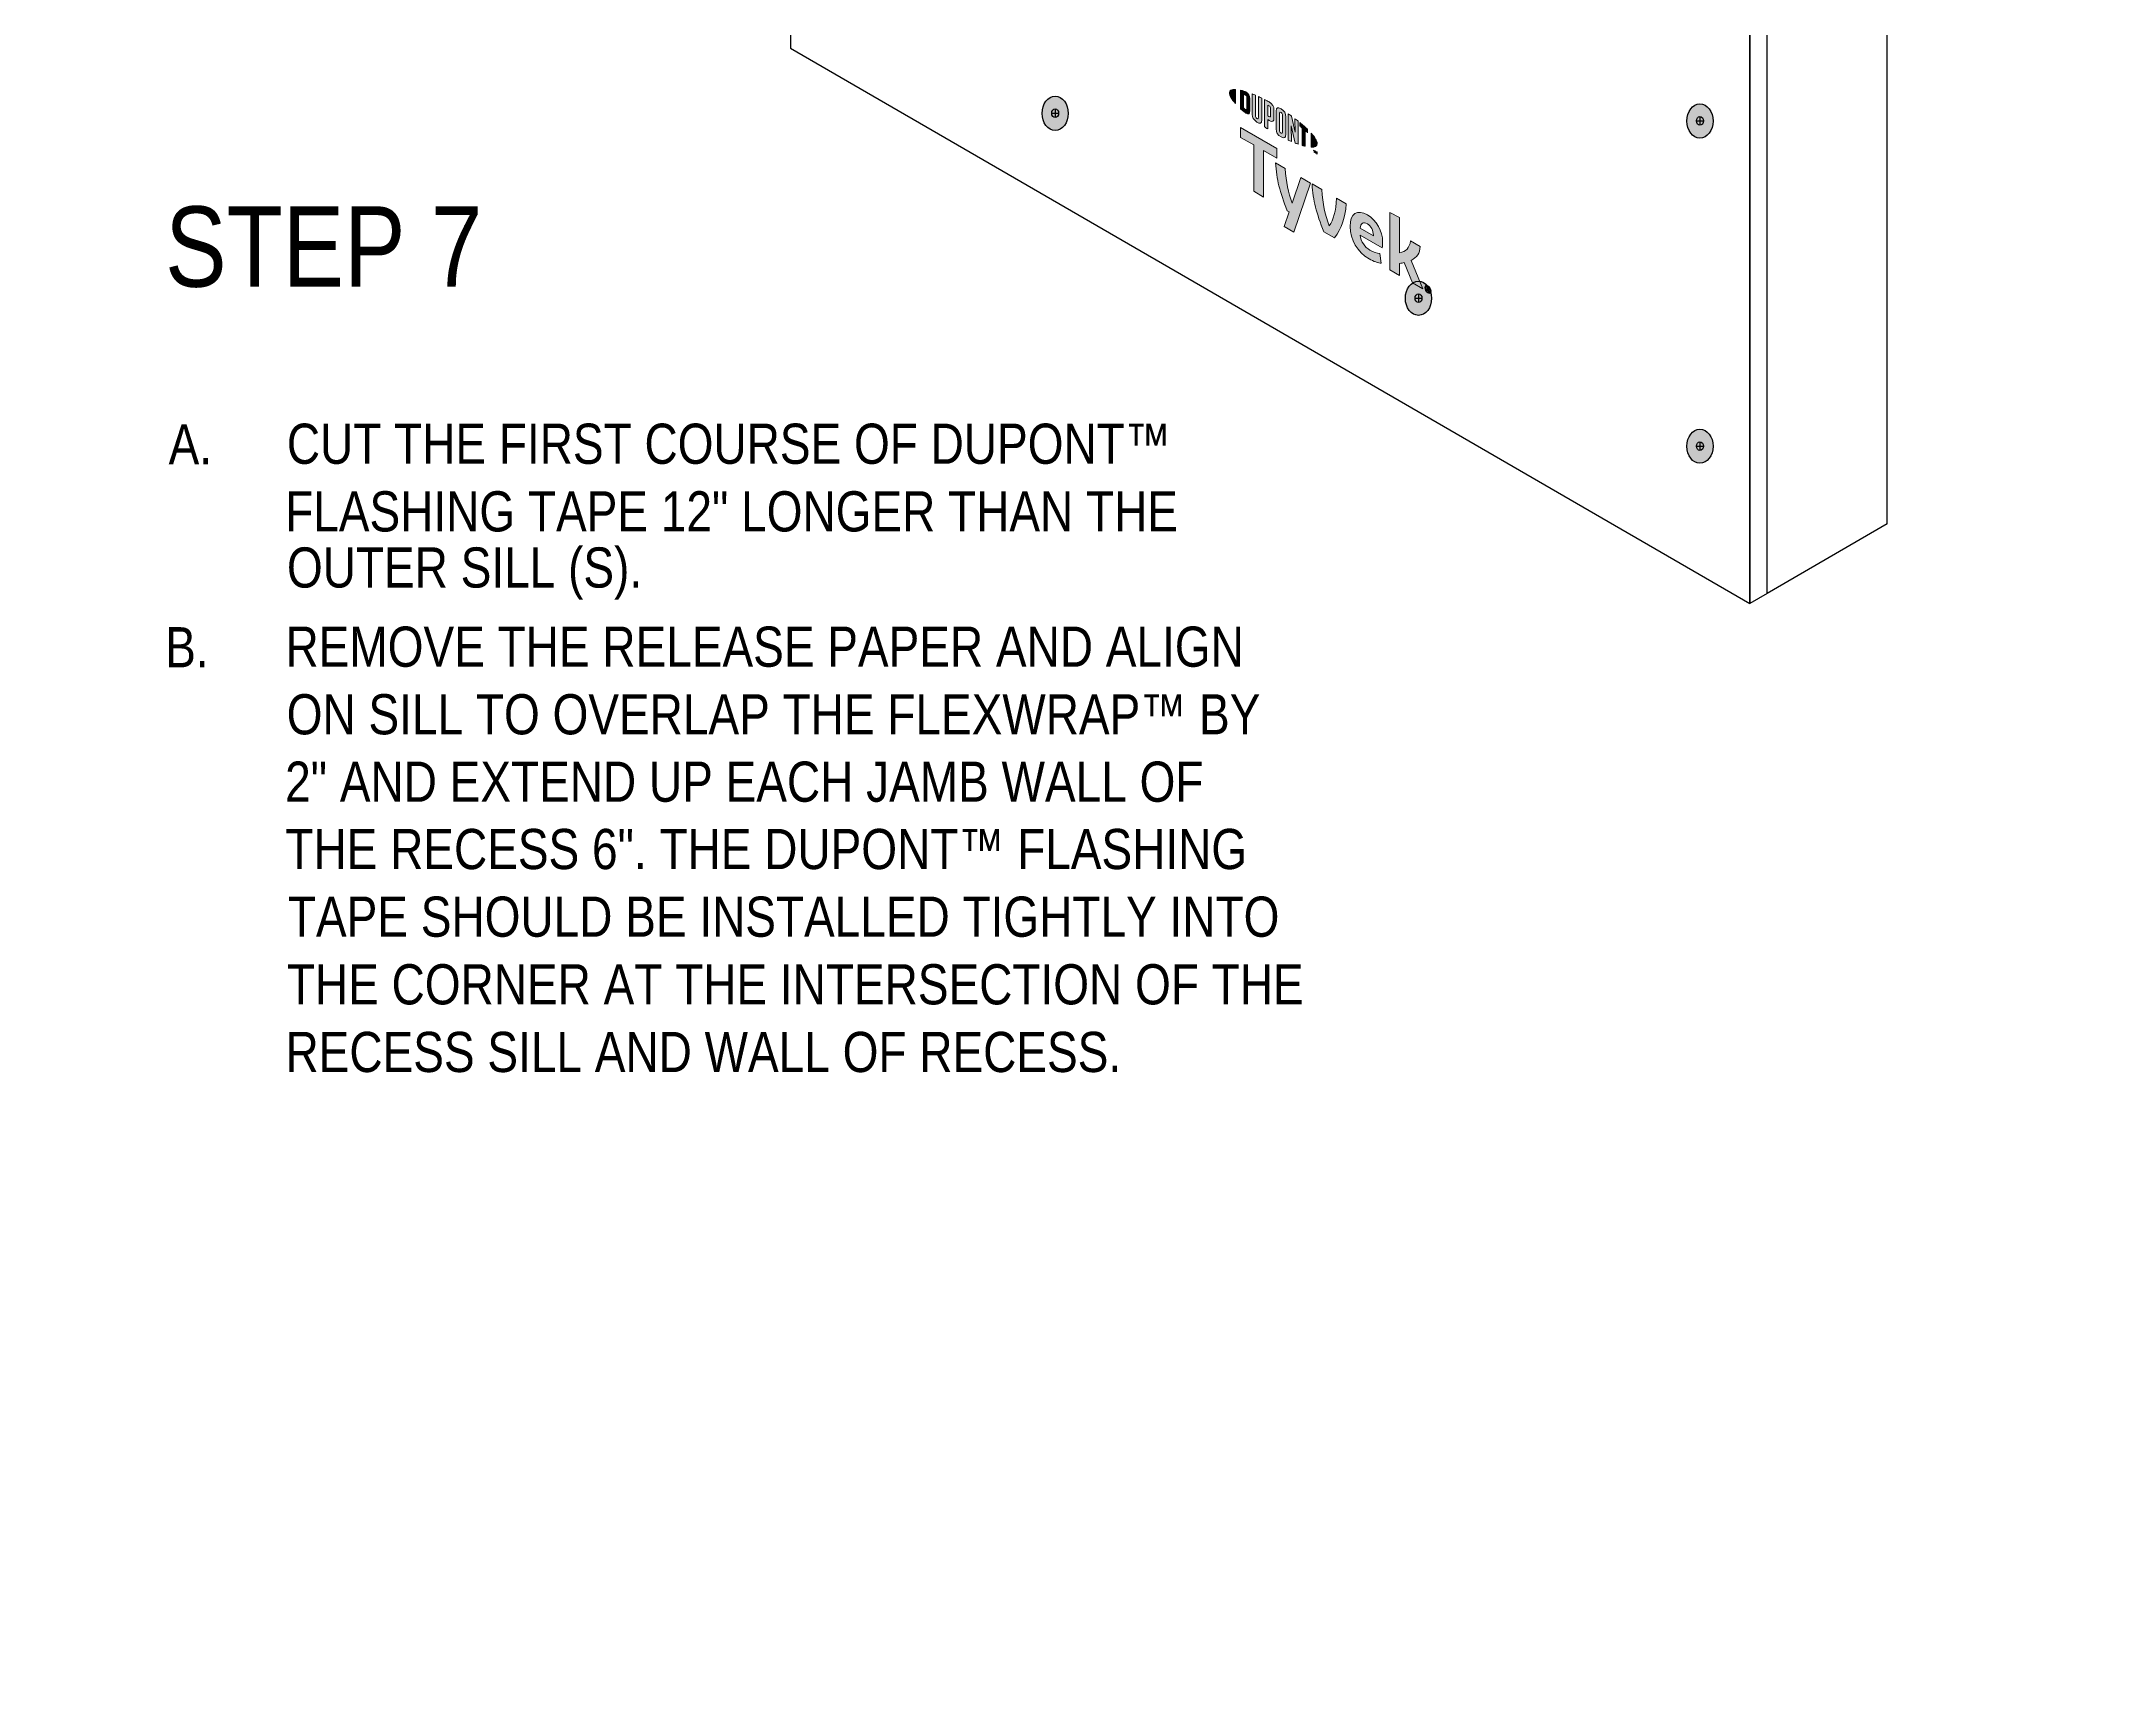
# Model space of a CAD drawing. Extents: x -1279 to 5791, y -3809 to 1769.
# Drawn here: x -196 to 378, y 609 to 1072 of the extents above; entities that cross this region are included whole.
import ezdxf

# ---------------------------------------------------------------- set-up
doc = ezdxf.new("R2010")
doc.units = 0
doc.header["$MEASUREMENT"] = 0
for name, color, linetype, lineweight in [('.ATI-TEXT', 7, 'Continuous', 0), ('G-ANNO-TTLB', 7, 'Continuous', 0), ('TYVEK', 7, 'Continuous', 0), ('X-REF - TRACED', 7, 'Continuous', 0)]:
    doc.layers.add(name, color=color, linetype=linetype, lineweight=lineweight)

# ---------------------------------------------------------------- blocks, each defined once
blk = doc.blocks.new('Block_30')
at = {"layer": '.ATI-TEXT', "char_height": 0.2, "attachment_point": 7}
for s, insert in [('\\C18;\\c0;\\FArial Narrow|b0|i0|c1;\\H11.249999;\\W1.000000;A.', (-160.73, 953.09)), ('\\C18;\\c0;\\FArial Narrow|b0|i0|c1;\\H11.249999;\\W1.000000;CUT THE FIRST COURSE OF DUPONT™', (-127.6, 953.09)), ('\\C18;\\c0;\\FArial Narrow|b0|i0|c1;\\H11.249999;\\W1.000000;FLASHING TAPE 12" LONGER THAN THE', (-128.07, 934.14)), ('\\C18;\\c0;\\FArial Narrow|b0|i0|c1;\\H11.249999;\\W1.000000;OUTER SILL (S).', (-127.57, 915.19)), ('\\C18;\\c0;\\FArial Narrow|b0|i0|c1;\\H11.249999;\\W1.000000;REMOVE THE RELEASE PAPER AND ALIGN', (-127.97, 896.24)), ('\\C18;\\c0;\\FArial Narrow|b0|i0|c1;\\H11.249999;\\W1.000000;B.', (-161.68, 896.24)), ('\\C18;\\c0;\\FArial Narrow|b0|i0|c1;\\H11.249999;\\W1.000000;ON SILL TO OVERLAP THE FLEXWRAP™ BY', (-127.64, 877.3)), ('\\C18;\\c0;\\FArial Narrow|b0|i0|c1;\\H11.249999;\\W1.000000;2" AND EXTEND UP EACH JAMB WALL OF', (-128.07, 858.42)), ('\\C18;\\c0;\\FArial Narrow|b0|i0|c1;\\H11.249999;\\W1.000000;THE RECESS 6". THE DUPONT™ FLASHING', (-128, 839.55)), ('\\C18;\\c0;\\FArial Narrow|b0|i0|c1;\\H11.249999;\\W1.000000;TAPE SHOULD BE INSTALLED TIGHTLY INTO', (-127.31, 820.6)), ('\\C18;\\c0;\\FArial Narrow|b0|i0|c1;\\H11.249999;\\W1.000000;THE CORNER AT THE INTERSECTION OF THE', (-127.6, 801.65)), ('\\C18;\\c0;\\FArial Narrow|b0|i0|c1;\\H11.249999;\\W1.000000;RECESS SILL AND WALL OF RECESS.', (-127.97, 782.7))]:
    blk.add_mtext(s, dxfattribs=dict(at, insert=insert))
blk = doc.blocks.new('Block_164')
at = {"layer": 'TYVEK', "true_color": 0x003b71, "transparency": 33554687}
h = blk.add_hatch(color=156, dxfattribs=at)
h.dxf.hatch_style = 2
edge = h.paths.add_edge_path()
edge.add_ellipse((21.97, 1449.54), major_axis=(0, 4.78), ratio=0.766948, start_angle=0, end_angle=360)
h = blk.add_hatch(color=156, dxfattribs=at)
h.dxf.hatch_style = 2
edge = h.paths.add_edge_path()
edge.add_ellipse((87.68, 1418.21), major_axis=(0, 4.78), ratio=0.766948, start_angle=0, end_angle=360)
h = blk.add_hatch(color=156, dxfattribs=at)
h.dxf.hatch_style = 2
edge = h.paths.add_edge_path()
edge.add_ellipse((189.48, 1363.79), major_axis=(0, 4.78), ratio=0.766948, start_angle=0, end_angle=360)
h = blk.add_hatch(color=156, dxfattribs=at)
h.dxf.hatch_style = 2
edge = h.paths.add_edge_path()
edge.add_ellipse((268.35, 1322.46), major_axis=(0, 4.78), ratio=0.766948, start_angle=0, end_angle=360)
h = blk.add_hatch(color=156, dxfattribs=at)
h.dxf.hatch_style = 2
edge = h.paths.add_edge_path()
edge.add_ellipse((21.97, 1176.36), major_axis=(0, 4.78), ratio=0.766948, start_angle=0, end_angle=360)
h = blk.add_hatch(color=156, dxfattribs=at)
h.dxf.hatch_style = 2
edge = h.paths.add_edge_path()
edge.add_ellipse((21.97, 1085.25), major_axis=(0, 4.78), ratio=0.766948, start_angle=0, end_angle=360)
h = blk.add_hatch(color=156, dxfattribs=at)
h.dxf.hatch_style = 2
edge = h.paths.add_edge_path()
edge.add_ellipse((87.68, 1051.43), major_axis=(0, 4.78), ratio=0.766948, start_angle=0, end_angle=360)
h = blk.add_hatch(color=156, dxfattribs=at)
h.dxf.hatch_style = 2
edge = h.paths.add_edge_path()
edge.add_ellipse((268.35, 1049.28), major_axis=(0, 4.78), ratio=0.766948, start_angle=0, end_angle=360)
h = blk.add_hatch(color=156, dxfattribs=at)
h.dxf.hatch_style = 2
edge = h.paths.add_edge_path()
edge.add_ellipse((189.48, 999.62), major_axis=(0, 4.78), ratio=0.766948, start_angle=0, end_angle=360)
h = blk.add_hatch(color=156, dxfattribs=at)
h.dxf.hatch_style = 2
edge = h.paths.add_edge_path()
edge.add_ellipse((268.35, 958.17), major_axis=(0, 4.78), ratio=0.766948, start_angle=0, end_angle=360)
at = {"layer": 'TYVEK', "color": 18, "lineweight": 25, "true_color": 0x080808}
for p, q in [((20.99, 1449.57), (22.94, 1449.57)), ((21.97, 1450.8), (21.97, 1448.33)), ((87.68, 1419.48), (87.68, 1417.01)), ((86.71, 1418.24), (88.66, 1418.24)), ((188.5, 1363.82), (190.45, 1363.82)), ((189.48, 1365.06), (189.48, 1362.59)), ((268.35, 1323.72), (268.35, 1321.26)), ((21.97, 1177.62), (21.97, 1175.16)), ((20.99, 1176.39), (22.94, 1176.39)), ((21.97, 1086.52), (21.97, 1084.05)), ((20.99, 1085.28), (22.94, 1085.28)), ((86.71, 1051.46), (88.66, 1051.46)), ((87.68, 1052.69), (87.68, 1050.23)), ((267.38, 1049.31), (269.32, 1049.31)), ((268.35, 1050.55), (268.35, 1048.08)), ((188.5, 999.65), (190.45, 999.65)), ((189.48, 1000.88), (189.48, 998.42)), ((268.35, 959.44), (268.35, 956.97)), ((267.38, 958.2), (269.32, 958.2))]:
    blk.add_line(p, q, dxfattribs=at)
at = {"layer": 'TYVEK', "color": 18, "lineweight": 25, "true_color": 0x000000}
blk.add_line((267.38, 1322.49), (269.32, 1322.49), dxfattribs=at)
at = {"layer": 'TYVEK', "color": 8, "lineweight": 25, "true_color": 0x808080}
for points in [[(267.84, 1326.83)], [(17.79, 1267.05)], [(17.79, 1176.03)], [(21.46, 1171.25)]]:
    blk.add_lwpolyline(points, dxfattribs=at)
at = {"layer": 'TYVEK', "color": 18, "lineweight": 25, "true_color": 0x000000}
for centre, major_axis, ratio in [((21.97, 1449.54), (0, 4.78), 0.766948), ((87.68, 1418.21), (0, 4.78), 0.766948), ((189.48, 1363.79), (0, 4.78), 0.766948), ((268.35, 1322.46), (0, 4.78), 0.766948), ((268.35, 1322.49), (0, 1.23), 0.788846), ((21.97, 1176.36), (0, 4.78), 0.766948), ((21.97, 1085.25), (0, 4.78), 0.766948), ((87.68, 1051.43), (0, 4.78), 0.766948), ((268.35, 1049.28), (0, 4.78), 0.766948), ((189.48, 999.62), (0, 4.78), 0.766948), ((268.35, 958.17), (0, 4.78), 0.766948)]:
    blk.add_ellipse(centre, major_axis=major_axis, ratio=ratio, dxfattribs=at)
at = {"layer": 'TYVEK', "color": 18, "lineweight": 25, "true_color": 0x080808}
for centre in [(21.97, 1449.57), (87.68, 1418.24), (189.48, 1363.82), (21.97, 1176.39), (21.97, 1085.28), (87.68, 1051.46), (268.35, 1049.31), (189.48, 999.65), (268.35, 958.2)]:
    blk.add_ellipse(centre, major_axis=(0, 1.23), ratio=0.788846, dxfattribs=at)
blk = doc.blocks.new('Block_401')
at = {"layer": 'X-REF - TRACED', "true_color": 0x848484, "transparency": 33554687}
h = blk.add_hatch(color=252, dxfattribs=at)
h.dxf.hatch_style = 2
edge = h.paths.add_edge_path()
edge.add_spline(control_points=[(136.49, 1057.15), (136.49, 1056.43), (137.11, 1055.4), (138.17, 1054.2), (138.17, 1054.2), (138.17, 1058.14), (138.17, 1058.14), (137.11, 1058.18), (136.49, 1057.87), (136.49, 1057.15)], knot_values=[0, 0, 0, 0, 1, 1, 1, 2, 2, 2, 3, 3, 3, 3], degree=3, periodic=0)
h = blk.add_hatch(color=252, dxfattribs=at)
h.dxf.hatch_style = 2
edge = h.paths.add_edge_path()
edge.add_spline(control_points=[(141.38, 1052.72), (141.38, 1052.42), (141.22, 1052.41), (141.03, 1052.52), (140.88, 1052.6), (140.65, 1052.8), (140.47, 1052.96), (140.47, 1052.96), (140.47, 1056.73), (140.47, 1056.73), (140.65, 1056.68), (140.88, 1056.61), (141.03, 1056.52), (141.22, 1056.41), (141.38, 1056.22), (141.38, 1055.92), (141.38, 1055.92), (141.38, 1052.72), (141.38, 1052.72)], knot_values=[0, 0, 0, 0, 1, 1, 1, 2, 2, 2, 3, 3, 3, 4, 4, 4, 5, 5, 5, 6, 6, 6, 6], degree=3, periodic=0)
edge = h.paths.add_edge_path()
edge.add_spline(control_points=[(141.15, 1057.44), (140.86, 1057.61), (140.43, 1057.76), (139.65, 1057.93), (139.65, 1057.93), (139.65, 1052.71), (139.65, 1052.71), (140.33, 1052.07), (140.86, 1051.63), (141.15, 1051.46), (141.84, 1051.06), (142.23, 1051.32), (142.23, 1052.09), (142.23, 1052.09), (142.23, 1055.56), (142.23, 1055.56), (142.23, 1056.34), (141.84, 1057.04), (141.15, 1057.44)], knot_values=[0, 0, 0, 0, 1, 1, 1, 2, 2, 2, 3, 3, 3, 4, 4, 4, 5, 5, 5, 6, 6, 6, 6], degree=3, periodic=0)
h = blk.add_hatch(color=252, dxfattribs=at)
h.dxf.hatch_style = 2
edge = h.paths.add_edge_path()
edge.add_spline(control_points=[(144.62, 1050.23), (144.62, 1049.93), (144.53, 1049.79), (144.2, 1050.03), (143.88, 1050.26), (143.79, 1050.47), (143.79, 1050.83), (143.79, 1050.83), (143.79, 1056.51), (143.79, 1056.51), (143.57, 1056.61), (143.1, 1056.81), (142.89, 1056.89), (142.89, 1056.89), (142.89, 1051.14), (142.89, 1051.14), (142.89, 1050.23), (143.28, 1049.64), (144.2, 1048.99), (145.04, 1048.39), (145.56, 1048.58), (145.56, 1049.6), (145.56, 1049.6), (145.56, 1055.68), (145.56, 1055.68), (145.38, 1055.77), (144.81, 1056.05), (144.62, 1056.13), (144.62, 1056.13), (144.62, 1050.23), (144.62, 1050.23)], knot_values=[0, 0, 0, 0, 1, 1, 1, 2, 2, 2, 3, 3, 3, 4, 4, 4, 5, 5, 5, 6, 6, 6, 7, 7, 7, 8, 8, 8, 9, 9, 9, 10, 10, 10, 10], degree=3, periodic=0)
h = blk.add_hatch(color=252, dxfattribs=at)
h.dxf.hatch_style = 2
edge = h.paths.add_edge_path()
edge.add_spline(control_points=[(148.04, 1050.76), (148.04, 1050.43), (147.94, 1050.32), (147.56, 1050.54), (147.56, 1050.54), (147.23, 1050.73), (147.23, 1050.73), (147.23, 1050.73), (147.23, 1053.75), (147.23, 1053.75), (147.37, 1053.67), (147.45, 1053.63), (147.54, 1053.58), (147.95, 1053.34), (148.04, 1053.11), (148.04, 1052.78), (148.04, 1052.78), (148.04, 1050.76), (148.04, 1050.76)], knot_values=[0, 0, 0, 0, 1, 1, 1, 2, 2, 2, 3, 3, 3, 4, 4, 4, 5, 5, 5, 6, 6, 6, 6], degree=3, periodic=0)
edge = h.paths.add_edge_path()
edge.add_spline(control_points=[(147.6, 1054.62), (147.43, 1054.71), (146.84, 1055.03), (146.29, 1055.31), (146.29, 1055.31), (146.29, 1047.66), (146.29, 1047.66), (146.48, 1047.54), (146.96, 1047.23), (147.23, 1047.07), (147.23, 1047.07), (147.23, 1049.66), (147.23, 1049.66), (147.23, 1049.66), (147.6, 1049.45), (147.6, 1049.45), (148.58, 1048.89), (148.99, 1049.16), (148.99, 1050.13), (148.99, 1050.13), (148.99, 1052.39), (148.99, 1052.39), (148.99, 1053.34), (148.53, 1054.08), (147.6, 1054.62)], knot_values=[0, 0, 0, 0, 1, 1, 1, 2, 2, 2, 3, 3, 3, 4, 4, 4, 5, 5, 5, 6, 6, 6, 7, 7, 7, 8, 8, 8, 8], degree=3, periodic=0)
h = blk.add_hatch(color=252, dxfattribs=at)
h.dxf.hatch_style = 2
edge = h.paths.add_edge_path()
edge.add_spline(control_points=[(151.39, 1046.15), (151.39, 1045.85), (151.3, 1045.74), (150.97, 1045.92), (150.63, 1046.11), (150.53, 1046.33), (150.53, 1046.65), (150.53, 1046.65), (150.53, 1051.42), (150.53, 1051.42), (150.53, 1051.73), (150.63, 1051.85), (150.97, 1051.64), (151.3, 1051.44), (151.39, 1051.23), (151.39, 1050.92), (151.39, 1050.92), (151.39, 1046.15), (151.39, 1046.15)], knot_values=[0, 0, 0, 0, 1, 1, 1, 2, 2, 2, 3, 3, 3, 4, 4, 4, 5, 5, 5, 6, 6, 6, 6], degree=3, periodic=0)
edge = h.paths.add_edge_path()
edge.add_spline(control_points=[(150.97, 1052.71), (150.1, 1053.26), (149.58, 1053.12), (149.58, 1052.11), (149.58, 1052.11), (149.58, 1047.11), (149.58, 1047.11), (149.58, 1046.04), (150.05, 1045.33), (150.97, 1044.85), (151.87, 1044.37), (152.34, 1044.5), (152.34, 1045.63), (152.34, 1045.63), (152.34, 1050.41), (152.34, 1050.41), (152.34, 1051.48), (151.91, 1052.11), (150.97, 1052.71)], knot_values=[0, 0, 0, 0, 1, 1, 1, 2, 2, 2, 3, 3, 3, 4, 4, 4, 5, 5, 5, 6, 6, 6, 6], degree=3, periodic=0)
h = blk.add_hatch(color=252, dxfattribs=at)
h.dxf.hatch_style = 2
edge = h.paths.add_edge_path()
edge.add_spline(control_points=[(154.94, 1046.16), (154.94, 1046.16), (153.9, 1050.65), (153.9, 1050.65), (153.62, 1050.85), (153.27, 1051.09), (153.01, 1051.27), (153.01, 1051.27), (153.01, 1043.93), (153.01, 1043.93), (153.2, 1043.84), (153.67, 1043.63), (153.91, 1043.53), (153.91, 1043.53), (153.84, 1047.9), (153.84, 1047.9), (153.84, 1047.9), (154.94, 1043.1), (154.94, 1043.1), (155.17, 1043.01), (155.52, 1042.88), (155.74, 1042.8), (155.74, 1042.8), (155.74, 1049.25), (155.74, 1049.25), (155.51, 1049.44), (155.08, 1049.77), (154.88, 1049.92), (154.88, 1049.92), (154.94, 1046.16), (154.94, 1046.16)], knot_values=[0, 0, 0, 0, 1, 1, 1, 2, 2, 2, 3, 3, 3, 4, 4, 4, 5, 5, 5, 6, 6, 6, 7, 7, 7, 8, 8, 8, 9, 9, 9, 10, 10, 10, 10], degree=3, periodic=0)
h = blk.add_hatch(color=252, dxfattribs=at)
h.dxf.hatch_style = 2
edge = h.paths.add_edge_path()
edge.add_spline(control_points=[(156.21, 1047.86), (156.44, 1047.68), (156.67, 1047.49), (156.89, 1047.31), (156.89, 1047.31), (156.89, 1042.42), (156.89, 1042.42), (157.09, 1042.36), (157.48, 1042.25), (157.73, 1042.19), (157.73, 1042.19), (157.73, 1046.59), (157.73, 1046.59), (157.97, 1046.38), (158.2, 1046.17), (158.41, 1045.98), (158.41, 1045.98), (158.41, 1046.92), (158.41, 1046.92), (157.75, 1047.57), (157.04, 1048.2), (156.21, 1048.88), (156.21, 1048.88), (156.21, 1047.86), (156.21, 1047.86)], knot_values=[0, 0, 0, 0, 1, 1, 1, 2, 2, 2, 3, 3, 3, 4, 4, 4, 5, 5, 5, 6, 6, 6, 7, 7, 7, 8, 8, 8, 8], degree=3, periodic=0)
h = blk.add_hatch(color=252, dxfattribs=at)
h.dxf.hatch_style = 2
edge = h.paths.add_edge_path()
edge.add_spline(control_points=[(161.1, 1042.94), (161.1, 1042.22), (160.49, 1041.9), (159.42, 1041.93), (159.42, 1041.93), (159.42, 1045.88), (159.42, 1045.88), (160.49, 1044.68), (161.1, 1043.66), (161.1, 1042.94)], knot_values=[0, 0, 0, 0, 1, 1, 1, 2, 2, 2, 3, 3, 3, 3], degree=3, periodic=0)
h = blk.add_hatch(color=252, dxfattribs=at)
h.dxf.hatch_style = 2
edge = h.paths.add_edge_path()
edge.add_spline(control_points=[(160.6, 1040.86), (160.6, 1040.86), (160.7, 1040.8), (160.7, 1040.8), (160.7, 1040.8), (160.85, 1040.44), (160.85, 1040.44), (160.85, 1040.44), (161, 1040.63), (161, 1040.63), (161, 1040.63), (161.1, 1040.57), (161.1, 1040.57), (161.1, 1040.57), (161.1, 1040), (161.1, 1040), (161.1, 1040), (161.01, 1040.06), (161.01, 1040.06), (161.01, 1040.06), (161.01, 1040.46), (161.01, 1040.46), (161.01, 1040.46), (160.86, 1040.28), (160.86, 1040.28), (160.86, 1040.28), (160.85, 1040.28), (160.85, 1040.28), (160.85, 1040.28), (160.69, 1040.64), (160.69, 1040.64), (160.69, 1040.64), (160.69, 1040.24), (160.69, 1040.24), (160.69, 1040.24), (160.6, 1040.29), (160.6, 1040.29), (160.6, 1040.29), (160.6, 1040.86), (160.6, 1040.86)], knot_values=[0, 0, 0, 0, 1, 1, 1, 2, 2, 2, 3, 3, 3, 4, 4, 4, 5, 5, 5, 6, 6, 6, 7, 7, 7, 8, 8, 8, 9, 9, 9, 10, 10, 10, 11, 11, 11, 12, 12, 12, 13, 13, 13, 13], degree=3, periodic=0)
edge = h.paths.add_edge_path()
edge.add_spline(control_points=[(160.25, 1040.96), (160.25, 1040.96), (160.09, 1041.05), (160.09, 1041.05), (160.09, 1041.05), (160.09, 1041.15), (160.09, 1041.15), (160.09, 1041.15), (160.5, 1040.92), (160.5, 1040.92), (160.5, 1040.92), (160.5, 1040.82), (160.5, 1040.82), (160.5, 1040.82), (160.34, 1040.91), (160.34, 1040.91), (160.34, 1040.91), (160.34, 1040.44), (160.34, 1040.44), (160.34, 1040.44), (160.25, 1040.49), (160.25, 1040.49), (160.25, 1040.49), (160.25, 1040.96), (160.25, 1040.96)], knot_values=[0, 0, 0, 0, 1, 1, 1, 2, 2, 2, 3, 3, 3, 4, 4, 4, 5, 5, 5, 6, 6, 6, 7, 7, 7, 8, 8, 8, 8], degree=3, periodic=0)
at = {"layer": 'X-REF - TRACED'}
for points, knots in [([(136.49, 1057.15), (136.49, 1056.43), (137.11, 1055.4), (138.17, 1054.2), (138.17, 1054.2), (138.17, 1058.14), (138.17, 1058.14), (137.11, 1058.18), (136.49, 1057.87), (136.49, 1057.15)], [0, 0, 0, 0, 1, 1, 1, 2, 2, 2, 3, 3, 3, 3]), ([(141.15, 1057.44), (140.86, 1057.61), (140.43, 1057.76), (139.65, 1057.93), (139.65, 1057.93), (139.65, 1052.71), (139.65, 1052.71), (140.33, 1052.07), (140.86, 1051.63), (141.15, 1051.46), (141.84, 1051.06), (142.23, 1051.32), (142.23, 1052.09), (142.23, 1052.09), (142.23, 1055.56), (142.23, 1055.56), (142.23, 1056.34), (141.84, 1057.04), (141.15, 1057.44)], [0, 0, 0, 0, 1, 1, 1, 2, 2, 2, 3, 3, 3, 4, 4, 4, 5, 5, 5, 6, 6, 6, 6]), ([(144.62, 1050.23), (144.62, 1049.93), (144.53, 1049.79), (144.2, 1050.03), (143.88, 1050.26), (143.79, 1050.47), (143.79, 1050.83), (143.79, 1050.83), (143.79, 1056.51), (143.79, 1056.51), (143.57, 1056.61), (143.1, 1056.81), (142.89, 1056.89), (142.89, 1056.89), (142.89, 1051.14), (142.89, 1051.14), (142.89, 1050.23), (143.28, 1049.64), (144.2, 1048.99), (145.04, 1048.39), (145.56, 1048.58), (145.56, 1049.6), (145.56, 1049.6), (145.56, 1055.68), (145.56, 1055.68), (145.38, 1055.77), (144.81, 1056.05), (144.62, 1056.13), (144.62, 1056.13), (144.62, 1050.23), (144.62, 1050.23)], [0, 0, 0, 0, 1, 1, 1, 2, 2, 2, 3, 3, 3, 4, 4, 4, 5, 5, 5, 6, 6, 6, 7, 7, 7, 8, 8, 8, 9, 9, 9, 10, 10, 10, 10]), ([(141.38, 1052.72), (141.38, 1052.42), (141.22, 1052.41), (141.03, 1052.52), (140.88, 1052.6), (140.65, 1052.8), (140.47, 1052.96), (140.47, 1052.96), (140.47, 1056.73), (140.47, 1056.73), (140.65, 1056.68), (140.88, 1056.61), (141.03, 1056.52), (141.22, 1056.41), (141.38, 1056.22), (141.38, 1055.92), (141.38, 1055.92), (141.38, 1052.72), (141.38, 1052.72)], [0, 0, 0, 0, 1, 1, 1, 2, 2, 2, 3, 3, 3, 4, 4, 4, 5, 5, 5, 6, 6, 6, 6]), ([(147.6, 1054.62), (147.43, 1054.71), (146.84, 1055.03), (146.29, 1055.31), (146.29, 1055.31), (146.29, 1047.66), (146.29, 1047.66), (146.48, 1047.54), (146.96, 1047.23), (147.23, 1047.07), (147.23, 1047.07), (147.23, 1049.66), (147.23, 1049.66), (147.23, 1049.66), (147.6, 1049.45), (147.6, 1049.45), (148.58, 1048.89), (148.99, 1049.16), (148.99, 1050.13), (148.99, 1050.13), (148.99, 1052.39), (148.99, 1052.39), (148.99, 1053.34), (148.53, 1054.08), (147.6, 1054.62)], [0, 0, 0, 0, 1, 1, 1, 2, 2, 2, 3, 3, 3, 4, 4, 4, 5, 5, 5, 6, 6, 6, 7, 7, 7, 8, 8, 8, 8]), ([(148.04, 1050.76), (148.04, 1050.43), (147.94, 1050.32), (147.56, 1050.54), (147.56, 1050.54), (147.23, 1050.73), (147.23, 1050.73), (147.23, 1050.73), (147.23, 1053.75), (147.23, 1053.75), (147.37, 1053.67), (147.45, 1053.63), (147.54, 1053.58), (147.95, 1053.34), (148.04, 1053.11), (148.04, 1052.78), (148.04, 1052.78), (148.04, 1050.76), (148.04, 1050.76)], [0, 0, 0, 0, 1, 1, 1, 2, 2, 2, 3, 3, 3, 4, 4, 4, 5, 5, 5, 6, 6, 6, 6]), ([(150.97, 1052.71), (150.1, 1053.26), (149.58, 1053.12), (149.58, 1052.11), (149.58, 1052.11), (149.58, 1047.11), (149.58, 1047.11), (149.58, 1046.04), (150.05, 1045.33), (150.97, 1044.85), (151.87, 1044.37), (152.34, 1044.5), (152.34, 1045.63), (152.34, 1045.63), (152.34, 1050.41), (152.34, 1050.41), (152.34, 1051.48), (151.91, 1052.11), (150.97, 1052.71)], [0, 0, 0, 0, 1, 1, 1, 2, 2, 2, 3, 3, 3, 4, 4, 4, 5, 5, 5, 6, 6, 6, 6]), ([(151.39, 1046.15), (151.39, 1045.85), (151.3, 1045.74), (150.97, 1045.92), (150.63, 1046.11), (150.53, 1046.33), (150.53, 1046.65), (150.53, 1046.65), (150.53, 1051.42), (150.53, 1051.42), (150.53, 1051.73), (150.63, 1051.85), (150.97, 1051.64), (151.3, 1051.44), (151.39, 1051.23), (151.39, 1050.92), (151.39, 1050.92), (151.39, 1046.15), (151.39, 1046.15)], [0, 0, 0, 0, 1, 1, 1, 2, 2, 2, 3, 3, 3, 4, 4, 4, 5, 5, 5, 6, 6, 6, 6]), ([(154.94, 1046.16), (154.94, 1046.16), (153.9, 1050.65), (153.9, 1050.65), (153.62, 1050.85), (153.27, 1051.09), (153.01, 1051.27), (153.01, 1051.27), (153.01, 1043.93), (153.01, 1043.93), (153.2, 1043.84), (153.67, 1043.63), (153.91, 1043.53), (153.91, 1043.53), (153.84, 1047.9), (153.84, 1047.9), (153.84, 1047.9), (154.94, 1043.1), (154.94, 1043.1), (155.17, 1043.01), (155.52, 1042.88), (155.74, 1042.8), (155.74, 1042.8), (155.74, 1049.25), (155.74, 1049.25), (155.51, 1049.44), (155.08, 1049.77), (154.88, 1049.92), (154.88, 1049.92), (154.94, 1046.16), (154.94, 1046.16)], [0, 0, 0, 0, 1, 1, 1, 2, 2, 2, 3, 3, 3, 4, 4, 4, 5, 5, 5, 6, 6, 6, 7, 7, 7, 8, 8, 8, 9, 9, 9, 10, 10, 10, 10]), ([(156.21, 1047.86), (156.44, 1047.68), (156.67, 1047.49), (156.89, 1047.31), (156.89, 1047.31), (156.89, 1042.42), (156.89, 1042.42), (157.09, 1042.36), (157.48, 1042.25), (157.73, 1042.19), (157.73, 1042.19), (157.73, 1046.59), (157.73, 1046.59), (157.97, 1046.38), (158.2, 1046.17), (158.41, 1045.98), (158.41, 1045.98), (158.41, 1046.92), (158.41, 1046.92), (157.75, 1047.57), (157.04, 1048.2), (156.21, 1048.88), (156.21, 1048.88), (156.21, 1047.86), (156.21, 1047.86)], [0, 0, 0, 0, 1, 1, 1, 2, 2, 2, 3, 3, 3, 4, 4, 4, 5, 5, 5, 6, 6, 6, 7, 7, 7, 8, 8, 8, 8]), ([(161.1, 1042.94), (161.1, 1042.22), (160.49, 1041.9), (159.42, 1041.93), (159.42, 1041.93), (159.42, 1045.88), (159.42, 1045.88), (160.49, 1044.68), (161.1, 1043.66), (161.1, 1042.94)], [0, 0, 0, 0, 1, 1, 1, 2, 2, 2, 3, 3, 3, 3]), ([(160.25, 1040.96), (160.25, 1040.96), (160.09, 1041.05), (160.09, 1041.05), (160.09, 1041.05), (160.09, 1041.15), (160.09, 1041.15), (160.09, 1041.15), (160.5, 1040.92), (160.5, 1040.92), (160.5, 1040.92), (160.5, 1040.82), (160.5, 1040.82), (160.5, 1040.82), (160.34, 1040.91), (160.34, 1040.91), (160.34, 1040.91), (160.34, 1040.44), (160.34, 1040.44), (160.34, 1040.44), (160.25, 1040.49), (160.25, 1040.49), (160.25, 1040.49), (160.25, 1040.96), (160.25, 1040.96)], [0, 0, 0, 0, 1, 1, 1, 2, 2, 2, 3, 3, 3, 4, 4, 4, 5, 5, 5, 6, 6, 6, 7, 7, 7, 8, 8, 8, 8]), ([(160.6, 1040.86), (160.6, 1040.86), (160.7, 1040.8), (160.7, 1040.8), (160.7, 1040.8), (160.85, 1040.44), (160.85, 1040.44), (160.85, 1040.44), (161, 1040.63), (161, 1040.63), (161, 1040.63), (161.1, 1040.57), (161.1, 1040.57), (161.1, 1040.57), (161.1, 1040), (161.1, 1040), (161.1, 1040), (161.01, 1040.06), (161.01, 1040.06), (161.01, 1040.06), (161.01, 1040.46), (161.01, 1040.46), (161.01, 1040.46), (160.86, 1040.28), (160.86, 1040.28), (160.86, 1040.28), (160.85, 1040.28), (160.85, 1040.28), (160.85, 1040.28), (160.69, 1040.64), (160.69, 1040.64), (160.69, 1040.64), (160.69, 1040.24), (160.69, 1040.24), (160.69, 1040.24), (160.6, 1040.29), (160.6, 1040.29), (160.6, 1040.29), (160.6, 1040.86), (160.6, 1040.86)], [0, 0, 0, 0, 1, 1, 1, 2, 2, 2, 3, 3, 3, 4, 4, 4, 5, 5, 5, 6, 6, 6, 7, 7, 7, 8, 8, 8, 9, 9, 9, 10, 10, 10, 11, 11, 11, 12, 12, 12, 13, 13, 13, 13])]:
    blk.add_open_spline(points, degree=3, knots=knots, dxfattribs=at)
blk = doc.blocks.new('Block_405')
at = {"layer": 'X-REF - TRACED', "true_color": 0x848484, "transparency": 33554687}
h = blk.add_hatch(color=252, dxfattribs=at)
h.dxf.hatch_style = 2
h.paths.add_polyline_path([(149.75, 1041.62), (139.65, 1047.45), (139.65, 1044.7), (143.3, 1042.6), (143.3, 1029.6), (146.1, 1027.98), (146.1, 1040.98), (149.75, 1038.87)])
h = blk.add_hatch(color=252, dxfattribs=at)
h.dxf.hatch_style = 2
edge = h.paths.add_edge_path()
edge.add_spline(control_points=[(166.54, 1027.67), (166.36, 1023.93), (165.62, 1021.75), (164.46, 1019.88), (163.34, 1023.06), (162.62, 1026.09), (162.4, 1030.06), (162.4, 1030.06), (159.67, 1031.64), (159.67, 1031.64), (159.97, 1026.95), (160.85, 1023.54), (162.97, 1018.24), (162.97, 1018.24), (165.97, 1016.51), (165.97, 1016.51), (168.01, 1019.4), (168.85, 1021.82), (169.25, 1026.11), (169.25, 1026.11), (166.54, 1027.67), (166.54, 1027.67)], knot_values=[0, 0, 0, 0, 1, 1, 1, 2, 2, 2, 3, 3, 3, 4, 4, 4, 5, 5, 5, 6, 6, 6, 7, 7, 7, 7], degree=3, periodic=0)
h = blk.add_hatch(color=252, dxfattribs=at)
h.dxf.hatch_style = 2
edge = h.paths.add_edge_path()
edge.add_spline(control_points=[(173.11, 1019.22), (173.11, 1019.22), (176.84, 1017.07), (176.84, 1017.07), (176.84, 1017.07), (176.84, 1017.34), (176.84, 1017.34), (176.84, 1018.6), (176.25, 1019.86), (175.17, 1020.49), (174.03, 1021.14), (173.29, 1020.65), (173.11, 1019.22)], knot_values=[0, 0, 0, 0, 1, 1, 1, 2, 2, 2, 3, 3, 3, 4, 4, 4, 4], degree=3, periodic=0)
edge = h.paths.add_edge_path()
edge.add_spline(control_points=[(179.05, 1009.45), (178.19, 1009.5), (176.91, 1009.92), (175.62, 1010.67), (172.46, 1012.49), (170.3, 1016.03), (170.3, 1019.76), (170.3, 1023.34), (172.29, 1024.62), (175.17, 1022.96), (177.74, 1021.48), (179.43, 1018.41), (179.43, 1015.4), (179.43, 1014.72), (179.39, 1014.16), (179.35, 1013.74), (179.35, 1013.74), (173.15, 1017.31), (173.15, 1017.31), (173.4, 1015.37), (174.33, 1014.03), (175.89, 1013.12), (176.86, 1012.57), (177.78, 1012.28), (178.62, 1012.2), (178.62, 1012.2), (179.05, 1009.45), (179.05, 1009.45)], knot_values=[0, 0, 0, 0, 1, 1, 1, 2, 2, 2, 3, 3, 3, 4, 4, 4, 5, 5, 5, 6, 6, 6, 7, 7, 7, 8, 8, 8, 9, 9, 9, 9], degree=3, periodic=0)
h = blk.add_hatch(color=252, dxfattribs=at)
h.dxf.hatch_style = 2
edge = h.paths.add_edge_path()
edge.add_spline(control_points=[(187.45, 1010.25), (187.45, 1010.25), (190.7, 1002.23), (190.7, 1002.23), (190.7, 1002.23), (187.76, 1003.93), (187.76, 1003.93), (187.76, 1003.93), (185.51, 1009.62), (185.51, 1009.62), (185.09, 1009.52), (184.66, 1009.43), (184.19, 1009.36), (184.19, 1009.36), (184.19, 1005.99), (184.19, 1005.99), (184.19, 1005.99), (181.48, 1007.55), (181.48, 1007.55), (181.48, 1007.55), (181.48, 1023.68), (181.48, 1023.68), (181.48, 1023.68), (184.19, 1022.27), (184.19, 1022.27), (184.19, 1022.27), (184.19, 1012.35), (184.19, 1012.35), (186.03, 1012.66), (186.94, 1013.71), (187.25, 1015.71), (187.25, 1015.71), (189.94, 1014.16), (189.94, 1014.16), (189.88, 1012.26), (189.02, 1011.03), (187.45, 1010.25)], knot_values=[0, 0, 0, 0, 1, 1, 1, 2, 2, 2, 3, 3, 3, 4, 4, 4, 5, 5, 5, 6, 6, 6, 7, 7, 7, 8, 8, 8, 9, 9, 9, 10, 10, 10, 11, 11, 11, 12, 12, 12, 12], degree=3, periodic=0)
at = {"layer": 'X-REF - TRACED'}
blk.add_lwpolyline([(149.75, 1041.62), (139.65, 1047.45), (139.65, 1044.7), (143.3, 1042.6), (143.3, 1029.6), (146.1, 1027.98), (146.1, 1040.98), (149.75, 1038.87)], close=True, dxfattribs=at)
for points, knots in [([(166.54, 1027.67), (166.36, 1023.93), (165.62, 1021.75), (164.46, 1019.88), (163.34, 1023.06), (162.62, 1026.09), (162.4, 1030.06), (162.4, 1030.06), (159.67, 1031.64), (159.67, 1031.64), (159.97, 1026.95), (160.85, 1023.54), (162.97, 1018.24), (162.97, 1018.24), (165.97, 1016.51), (165.97, 1016.51), (168.01, 1019.4), (168.85, 1021.82), (169.25, 1026.11), (169.25, 1026.11), (166.54, 1027.67), (166.54, 1027.67)], [0, 0, 0, 0, 1, 1, 1, 2, 2, 2, 3, 3, 3, 4, 4, 4, 5, 5, 5, 6, 6, 6, 7, 7, 7, 7]), ([(179.05, 1009.45), (178.19, 1009.5), (176.91, 1009.92), (175.62, 1010.67), (172.46, 1012.49), (170.3, 1016.03), (170.3, 1019.76), (170.3, 1023.34), (172.29, 1024.62), (175.17, 1022.96), (177.74, 1021.48), (179.43, 1018.41), (179.43, 1015.4), (179.43, 1014.72), (179.39, 1014.16), (179.35, 1013.74), (179.35, 1013.74), (173.15, 1017.31), (173.15, 1017.31), (173.4, 1015.37), (174.33, 1014.03), (175.89, 1013.12), (176.86, 1012.57), (177.78, 1012.28), (178.62, 1012.2), (178.62, 1012.2), (179.05, 1009.45), (179.05, 1009.45)], [0, 0, 0, 0, 1, 1, 1, 2, 2, 2, 3, 3, 3, 4, 4, 4, 5, 5, 5, 6, 6, 6, 7, 7, 7, 8, 8, 8, 9, 9, 9, 9]), ([(187.45, 1010.25), (187.45, 1010.25), (190.7, 1002.23), (190.7, 1002.23), (190.7, 1002.23), (187.76, 1003.93), (187.76, 1003.93), (187.76, 1003.93), (185.51, 1009.62), (185.51, 1009.62), (185.09, 1009.52), (184.66, 1009.43), (184.19, 1009.36), (184.19, 1009.36), (184.19, 1005.99), (184.19, 1005.99), (184.19, 1005.99), (181.48, 1007.55), (181.48, 1007.55), (181.48, 1007.55), (181.48, 1023.68), (181.48, 1023.68), (181.48, 1023.68), (184.19, 1022.27), (184.19, 1022.27), (184.19, 1022.27), (184.19, 1012.35), (184.19, 1012.35), (186.03, 1012.66), (186.94, 1013.71), (187.25, 1015.71), (187.25, 1015.71), (189.94, 1014.16), (189.94, 1014.16), (189.88, 1012.26), (189.02, 1011.03), (187.45, 1010.25)], [0, 0, 0, 0, 1, 1, 1, 2, 2, 2, 3, 3, 3, 4, 4, 4, 5, 5, 5, 6, 6, 6, 7, 7, 7, 8, 8, 8, 9, 9, 9, 10, 10, 10, 11, 11, 11, 12, 12, 12, 12]), ([(173.11, 1019.22), (173.11, 1019.22), (176.84, 1017.07), (176.84, 1017.07), (176.84, 1017.07), (176.84, 1017.34), (176.84, 1017.34), (176.84, 1018.6), (176.25, 1019.86), (175.17, 1020.49), (174.03, 1021.14), (173.29, 1020.65), (173.11, 1019.22)], [0, 0, 0, 0, 1, 1, 1, 2, 2, 2, 3, 3, 3, 4, 4, 4, 4])]:
    blk.add_open_spline(points, degree=3, knots=knots, dxfattribs=at)
blk = doc.blocks.new('Block_404')
at = {"layer": 'X-REF - TRACED', "true_color": 0x848484, "transparency": 33554687}
h = blk.add_hatch(color=252, dxfattribs=at)
h.dxf.hatch_style = 2
edge = h.paths.add_edge_path()
edge.add_spline(control_points=[(156.49, 1033.48), (156.49, 1033.48), (154.06, 1026.23), (154.06, 1026.23), (153.03, 1029.26), (152.35, 1032.19), (152.15, 1035.98), (152.15, 1035.98), (149.42, 1037.56), (149.42, 1037.56), (149.72, 1032.87), (150.6, 1029.46), (152.72, 1024.16), (152.72, 1024.16), (153.26, 1023.85), (153.26, 1023.85), (153.26, 1023.85), (151.87, 1019.71), (151.87, 1019.71), (151.87, 1019.71), (154.58, 1018.14), (154.58, 1018.14), (154.58, 1018.14), (159.19, 1031.91), (159.19, 1031.91), (159.19, 1031.91), (156.49, 1033.48), (156.49, 1033.48)], knot_values=[0, 0, 0, 0, 1, 1, 1, 2, 2, 2, 3, 3, 3, 4, 4, 4, 5, 5, 5, 6, 6, 6, 7, 7, 7, 8, 8, 8, 9, 9, 9, 9], degree=3, periodic=0)
at = {"layer": 'X-REF - TRACED'}
blk.add_open_spline([(156.49, 1033.48), (156.49, 1033.48), (154.06, 1026.23), (154.06, 1026.23), (153.03, 1029.26), (152.35, 1032.19), (152.15, 1035.98), (152.15, 1035.98), (149.42, 1037.56), (149.42, 1037.56), (149.72, 1032.87), (150.6, 1029.46), (152.72, 1024.16), (152.72, 1024.16), (153.26, 1023.85), (153.26, 1023.85), (153.26, 1023.85), (151.87, 1019.71), (151.87, 1019.71), (151.87, 1019.71), (154.58, 1018.14), (154.58, 1018.14), (154.58, 1018.14), (159.19, 1031.91), (159.19, 1031.91), (159.19, 1031.91), (156.49, 1033.48), (156.49, 1033.48)], degree=3, knots=[0, 0, 0, 0, 1, 1, 1, 2, 2, 2, 3, 3, 3, 4, 4, 4, 5, 5, 5, 6, 6, 6, 7, 7, 7, 8, 8, 8, 9, 9, 9, 9], dxfattribs=at)
blk.add_blockref('Block_405', (0, 0), dxfattribs=at)
blk = doc.blocks.new('Block_406')
at = {"layer": 'X-REF - TRACED', "true_color": 0x848484, "transparency": 33554687}
h = blk.add_hatch(color=252, dxfattribs=at)
h.dxf.hatch_style = 2
edge = h.paths.add_edge_path()
edge.add_spline(control_points=[(192, 1002.54), (192, 1002.54), (192, 1002.25), (192, 1002.25), (192, 1002.25), (192.11, 1002.18), (192.11, 1002.18), (192.22, 1002.12), (192.28, 1002.12), (192.28, 1002.23), (192.28, 1002.34), (192.22, 1002.42), (192.11, 1002.48), (192.11, 1002.48), (192, 1002.54), (192, 1002.54)], knot_values=[0, 0, 0, 0, 1, 1, 1, 2, 2, 2, 3, 3, 3, 4, 4, 4, 5, 5, 5, 5], degree=3, periodic=0)
edge = h.paths.add_edge_path()
edge.add_spline(control_points=[(191.81, 1002.84), (191.81, 1002.84), (192.11, 1002.66), (192.11, 1002.66), (192.35, 1002.53), (192.47, 1002.33), (192.47, 1002.13), (192.47, 1001.98), (192.41, 1001.91), (192.3, 1001.93), (192.35, 1001.77), (192.43, 1001.6), (192.53, 1001.41), (192.53, 1001.41), (192.3, 1001.54), (192.3, 1001.54), (192.22, 1001.71), (192.15, 1001.86), (192.1, 1002.01), (192.1, 1002.01), (192, 1002.06), (192, 1002.06), (192, 1002.06), (192, 1001.71), (192, 1001.71), (192, 1001.71), (191.81, 1001.82), (191.81, 1001.82), (191.81, 1001.82), (191.81, 1002.84), (191.81, 1002.84)], knot_values=[0, 0, 0, 0, 1, 1, 1, 2, 2, 2, 3, 3, 3, 4, 4, 4, 5, 5, 5, 6, 6, 6, 7, 7, 7, 8, 8, 8, 9, 9, 9, 10, 10, 10, 10], degree=3, periodic=0)
edge = h.paths.add_edge_path()
edge.add_spline(control_points=[(192.12, 1002.92), (191.7, 1003.17), (191.45, 1003.02), (191.45, 1002.52), (191.45, 1002.01), (191.7, 1001.59), (192.12, 1001.34), (192.55, 1001.1), (192.8, 1001.23), (192.8, 1001.74), (192.8, 1002.25), (192.55, 1002.68), (192.12, 1002.92)], knot_values=[0, 0, 0, 0, 1, 1, 1, 2, 2, 2, 3, 3, 3, 4, 4, 4, 4], degree=3, periodic=0)
edge = h.paths.add_edge_path()
edge.add_spline(control_points=[(192.12, 1003.12), (192.65, 1002.82), (193, 1002.23), (193, 1001.63), (193, 1001.02), (192.65, 1000.84), (192.12, 1001.14), (191.59, 1001.45), (191.25, 1002.03), (191.25, 1002.63), (191.25, 1003.24), (191.6, 1003.43), (192.12, 1003.12)], knot_values=[0, 0, 0, 0, 1, 1, 1, 2, 2, 2, 3, 3, 3, 4, 4, 4, 4], degree=3, periodic=0)
at = {"layer": 'X-REF - TRACED'}
for points, knots in [([(192.12, 1003.12), (192.65, 1002.82), (193, 1002.23), (193, 1001.63), (193, 1001.02), (192.65, 1000.84), (192.12, 1001.14), (191.59, 1001.45), (191.25, 1002.03), (191.25, 1002.63), (191.25, 1003.24), (191.6, 1003.43), (192.12, 1003.12)], [0, 0, 0, 0, 1, 1, 1, 2, 2, 2, 3, 3, 3, 4, 4, 4, 4]), ([(192.12, 1002.92), (191.7, 1003.17), (191.45, 1003.02), (191.45, 1002.52), (191.45, 1002.01), (191.7, 1001.59), (192.12, 1001.34), (192.55, 1001.1), (192.8, 1001.23), (192.8, 1001.74), (192.8, 1002.25), (192.55, 1002.68), (192.12, 1002.92)], [0, 0, 0, 0, 1, 1, 1, 2, 2, 2, 3, 3, 3, 4, 4, 4, 4]), ([(191.81, 1002.84), (191.81, 1002.84), (192.11, 1002.66), (192.11, 1002.66), (192.35, 1002.53), (192.47, 1002.33), (192.47, 1002.13), (192.47, 1001.98), (192.41, 1001.91), (192.3, 1001.93), (192.35, 1001.77), (192.43, 1001.6), (192.53, 1001.41), (192.53, 1001.41), (192.3, 1001.54), (192.3, 1001.54), (192.22, 1001.71), (192.15, 1001.86), (192.1, 1002.01), (192.1, 1002.01), (192, 1002.06), (192, 1002.06), (192, 1002.06), (192, 1001.71), (192, 1001.71), (192, 1001.71), (191.81, 1001.82), (191.81, 1001.82), (191.81, 1001.82), (191.81, 1002.84), (191.81, 1002.84)], [0, 0, 0, 0, 1, 1, 1, 2, 2, 2, 3, 3, 3, 4, 4, 4, 5, 5, 5, 6, 6, 6, 7, 7, 7, 8, 8, 8, 9, 9, 9, 10, 10, 10, 10]), ([(192, 1002.54), (192, 1002.54), (192, 1002.25), (192, 1002.25), (192, 1002.25), (192.11, 1002.18), (192.11, 1002.18), (192.22, 1002.12), (192.28, 1002.12), (192.28, 1002.23), (192.28, 1002.34), (192.22, 1002.42), (192.11, 1002.48), (192.11, 1002.48), (192, 1002.54), (192, 1002.54)], [0, 0, 0, 0, 1, 1, 1, 2, 2, 2, 3, 3, 3, 4, 4, 4, 5, 5, 5, 5])]:
    blk.add_open_spline(points, degree=3, knots=knots, dxfattribs=at)
blk = doc.blocks.new('Block_403')
at = {"layer": 'X-REF - TRACED'}
for name in ['Block_404', 'Block_406']:
    blk.add_blockref(name, (0, 0), dxfattribs=at)
blk = doc.blocks.new('Block_402')
at = {"layer": 'X-REF - TRACED'}
blk.add_blockref('Block_403', (0, 0), dxfattribs=at)
blk = doc.blocks.new('Block_400')
at = {"layer": 'X-REF - TRACED'}
for name in ['Block_401', 'Block_402']:
    blk.add_blockref(name, (0, 0), dxfattribs=at)

msp = doc.modelspace()

# ---------------------------------------------------------------- hatches: boundary and pattern name
at = {"layer": 'G-ANNO-TTLB', "true_color": 0xff00ff, "transparency": 33554687}
h = msp.add_hatch(color=6, dxfattribs=at)
edge = h.paths.add_edge_path()
edge.add_spline(control_points=[(1773.02, -796.5), (1773.02, -796.5), (-1156.5, -796.5), (-1156.5, -796.5), (-1156.5, -796.5), (-1156.5, 1660.5), (-1156.5, 1660.5), (-1156.5, 1660.5), (1773.02, 1660.5), (1773.02, 1660.5), (1773.02, 1660.5), (1773.02, -796.5), (1773.02, -796.5)], knot_values=[0, 0, 0, 0, 1, 1, 1, 2, 2, 2, 3, 3, 3, 4, 4, 4, 4], degree=3, periodic=0)
edge = h.paths.add_edge_path()
edge.add_spline(control_points=[(-1147.5, 1651.5), (-1147.5, 1651.5), (-1147.5, -787.5), (-1147.5, -787.5), (-1147.5, -787.5), (1764.02, -787.5), (1764.02, -787.5), (1764.02, -787.5), (1764.02, 1651.5), (1764.02, 1651.5), (1764.02, 1651.5), (-1147.5, 1651.5), (-1147.5, 1651.5)], knot_values=[0, 0, 0, 0, 1, 1, 1, 2, 2, 2, 3, 3, 3, 4, 4, 4, 4], degree=3, periodic=0)
edge.add_line((-1147.5, 1651.5), (-1147.5, 1651.5))

# ---------------------------------------------------------------- linework, layer by layer
at = {"layer": 'G-ANNO-TTLB'}
for points in [[(1773.02, -796.5), (1773.02, -796.5), (-1156.5, -796.5), (-1156.5, -796.5), (-1156.5, -796.5), (-1156.5, 1660.5), (-1156.5, 1660.5), (-1156.5, 1660.5), (1773.02, 1660.5), (1773.02, 1660.5), (1773.02, 1660.5), (1773.02, -796.5), (1773.02, -796.5)], [(-1147.5, 1651.5), (-1147.5, 1651.5), (-1147.5, -787.5), (-1147.5, -787.5), (-1147.5, -787.5), (1764.02, -787.5), (1764.02, -787.5), (1764.02, -787.5), (1764.02, 1651.5), (1764.02, 1651.5), (1764.02, 1651.5), (-1147.5, 1651.5), (-1147.5, 1651.5)]]:
    msp.add_open_spline(points, degree=3, knots=[0, 0, 0, 0, 1, 1, 1, 2, 2, 2, 3, 3, 3, 4, 4, 4, 4], dxfattribs=at)
at = {"layer": 'TYVEK', "color": 33, "lineweight": 25, "true_color": 0xcc9966}
for q in [(320.78, 1360.83), (287.17, 916.9)]:
    msp.add_line((320.78, 936.47), q, dxfattribs=at)
at = {"layer": 'TYVEK', "color": 2, "lineweight": 25, "true_color": 0xffff00}
for p, q in [((287.16, 916.9), (287.16, 1253.75)), ((282.35, 914.12), (282.35, 1082.36)), ((287.16, 916.9), (282.35, 914.12))]:
    msp.add_line(p, q, dxfattribs=at)
at = {"layer": 'TYVEK', "color": 18, "lineweight": 25, "true_color": 0x000000}
for p, q in [((13.56, 1194.05), (13.56, 1069.73)), ((282.35, 1082.36), (282.35, 914.12)), ((13.56, 1069.73), (282.35, 914.12))]:
    msp.add_line(p, q, dxfattribs=at)

# ---------------------------------------------------------------- block references
at = {"layer": '.ATI-TEXT'}
msp.add_blockref('Block_30', (0, 0), dxfattribs=at)
at = {"layer": 'TYVEK'}
msp.add_blockref('Block_164', (0, 0), dxfattribs=at)
at = {"layer": 'X-REF - TRACED'}
msp.add_blockref('Block_400', (0, 0), dxfattribs=at)

# ---------------------------------------------------------------- texts
at = {"layer": '.ATI-TEXT', "insert": (-161.68, 1002.54), "char_height": 0.2, "attachment_point": 7}
msp.add_mtext('\\C18;\\c0;\\FArial Narrow|b0|i0|c1;\\H22.499999;\\W1.000000;STEP 7', dxfattribs=at)

doc.saveas('drawing.dxf')
